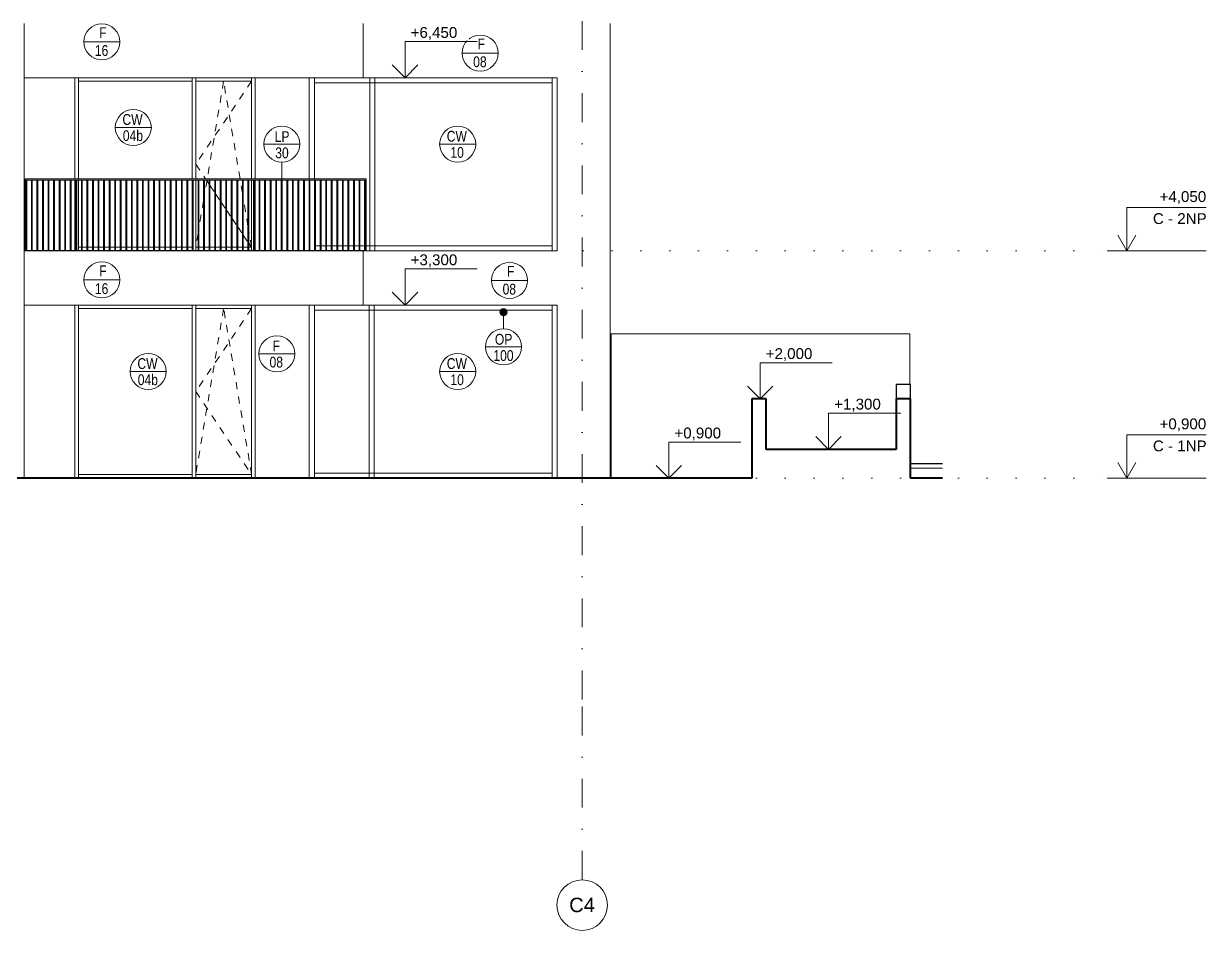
# Model space of a CAD drawing. Header units: millimetres. Extents: x -10647 to 220459, y -5491 to 72638.
# Drawn here: x 37780 to 54177, y -5365 to 7199 of the extents above; entities that cross this region are included whole.
import ezdxf

# ---------------------------------------------------------------- set-up
doc = ezdxf.new("R2010")
doc.units = ezdxf.units.MM
for name, pattern in [('HA_Dash_2mm-S1mm', [200, 100, -100]), ('HA_DashDot_10mm-S3mm', [1000, 400, -300, 0, -300]), ('HA_Dot-S4mm', [400, 0, -400])]:
    doc.linetypes.add(name, pattern=pattern)
for name, color, linetype, lineweight in [('A-DETL-____-THIN', 9, 'Continuous', 9), ('A-DETL-____-WIDE', 9, 'Continuous', 40), ('A-DOOR-____-OTLN', 9, 'Continuous', 9), ('A-FLOR-____-MCUT', 9, 'Continuous', 25), ('A-FLOR-HRAL-IDEN', 9, 'Continuous', 9), ('A-FLOR-HRAL-OTLN', 9, 'Continuous', 9), ('A-FLOR-LEVL-OTLN', 9, 'Continuous', 9), ('A-GENM-____-IDEN', 9, 'Continuous', 9), ('A-GLAZ-CURT-OTLN', 9, 'Continuous', 5), ('A-GLAZ-CWMG-OTLN', 9, 'Continuous', 5), ('A-WALL-____-IDEN', 9, 'Continuous', 9), ('A-WALL-____-MCUT', 9, 'Continuous', 25), ('A-WALL-____-OTLN', 9, 'Continuous', 9), ('G-____-____-DIMS', 9, 'Continuous', 5), ('G-____-____-TEXT', 9, 'Continuous', 5), ('I-WALL-____-OTLN', 9, 'Continuous', 9), ('S-GRID-____-IDEN', 9, 'Continuous', 9), ('S-GRID-____-OTLN', 9, 'Continuous', 5)]:
    doc.layers.add(name, color=color, linetype=linetype, lineweight=lineweight)
doc.styles.add('Arial', font='arial.ttf', dxfattribs={"height": 200})
doc.styles.add('Arial_1', font='arial.ttf', dxfattribs={"height": 150})
doc.styles.add('Arial_2', font='arial.ttf', dxfattribs={"width": 0.8, "height": 150})

# ---------------------------------------------------------------- blocks, each defined once
blk = doc.blocks.new('Rectangular Mullion - 70x70_Symetric_Offset0-1462222-C_pohled východní_DPS pohled')
at = {"layer": 'A-GLAZ-CWMG-OTLN', "color": 250}
for p, q in [((42057, 4050), (42057, 4120)), ((42057, 4120), (44515, 4120)), ((44515, 4120), (44515, 4050))]:
    blk.add_line(p, q, dxfattribs=at)
blk = doc.blocks.new('Rectangular Mullion - 70x70_Symetric_Offset0-1395025-C_pohled východní_DPS pohled')
at = {"layer": 'A-GLAZ-CWMG-OTLN', "color": 250}
for p, q in [((41987, 6450), (41987, 4050)), ((42057, 6450), (42057, 4050))]:
    blk.add_line(p, q, dxfattribs=at)
blk = doc.blocks.new('Rectangular Mullion - 70x70_Symetric_Offset0-1395026-C_pohled východní_DPS pohled')
at = {"layer": 'A-GLAZ-CWMG-OTLN', "color": 250}
blk.add_line((44515, 4050), (44515, 6450), dxfattribs=at)
blk = doc.blocks.new('Rectangular Mullion - 70x70_Symetric_Offset0-1502120-C_pohled východní_DPS pohled')
at = {"layer": 'A-GLAZ-CWMG-OTLN', "color": 250}
for p, q in [((42057, 4120), (41987, 4120)), ((41987, 4120), (41987, 4050)), ((42057, 4050), (42057, 4120))]:
    blk.add_line(p, q, dxfattribs=at)
blk = doc.blocks.new('Rectangular Mullion - 70x70_Symetric_Offset0-1501646-C_pohled východní_DPS pohled')
at = {"layer": 'A-GLAZ-CWMG-OTLN', "color": 250}
for p, q in [((41987, 6380), (42057, 6380)), ((41987, 4120), (41987, 6380)), ((42057, 6380), (42057, 4120)), ((42057, 4120), (41987, 4120))]:
    blk.add_line(p, q, dxfattribs=at)
blk = doc.blocks.new('Rectangular Mullion - 70x70_Symetric_Offset0-1462216-C_pohled východní_DPS pohled')
at = {"layer": 'A-GLAZ-CWMG-OTLN', "color": 250}
for p, q in [((41220, 4055), (41220, 4120)), ((41220, 4120), (41224, 4120)), ((41236, 4120), (41301, 4120)), ((41313, 4120), (41378, 4120)), ((41390, 4120), (41455, 4120)), ((41467, 4120), (41532, 4120)), ((41544, 4120), (41609, 4120)), ((41621, 4120), (41686, 4120)), ((41698, 4120), (41763, 4120)), ((41775, 4120), (41840, 4120)), ((41852, 4120), (41917, 4120)), ((41940, 4120), (41987, 4120))]:
    blk.add_line(p, q, dxfattribs=at)
blk = doc.blocks.new('Rectangular Mullion - 70x70_Symetric_Offset0-V20-C_pohled východní_DPS pohled')
at = {"layer": 'A-GLAZ-CWMG-OTLN', "color": 250}
for p, q in [((41220, 6450), (41220, 5050)), ((41220, 5030), (41220, 4055))]:
    blk.add_line(p, q, dxfattribs=at)
blk = doc.blocks.new('Rectangular Mullion - 70x70_Symetric_Offset0-1462708-C_pohled východní_DPS pohled')
at = {"layer": 'A-GLAZ-CWMG-OTLN', "color": 250}
for p, q in [((42050, 900), (42050, 970)), ((42050, 970), (44515, 970)), ((44515, 970), (44515, 900))]:
    blk.add_line(p, q, dxfattribs=at)
blk = doc.blocks.new('Rectangular Mullion - 70x70_Symetric_Offset0-1505272-C_pohled východní_DPS pohled')
at = {"layer": 'A-GLAZ-CWMG-OTLN', "color": 250}
for p, q in [((42050, 970), (41980, 970)), ((41980, 970), (41980, 900)), ((42050, 900), (42050, 970))]:
    blk.add_line(p, q, dxfattribs=at)
blk = doc.blocks.new('Rectangular Mullion - 70x70_Symetric_Offset0-1462711-C_pohled východní_DPS pohled')
at = {"layer": 'A-GLAZ-CWMG-OTLN', "color": 250}
for p, q in [((41220, 900), (41220, 970)), ((41220, 970), (41980, 970))]:
    blk.add_line(p, q, dxfattribs=at)
blk = doc.blocks.new('Rectangular Mullion - 70x70_Symetric_Offset0-V21-C_pohled východní_DPS pohled')
at = {"layer": 'A-GLAZ-CWMG-OTLN', "color": 250}
blk.add_line((41220, 3300), (41220, 900), dxfattribs=at)
blk = doc.blocks.new('Rectangular Mullion - 70x70_Symetric_Offset0-1462223-C_pohled východní_DPS pohled')
at = {"layer": 'A-GLAZ-CWMG-OTLN', "color": 250}
for p, q in [((42057, 6380), (42057, 6450)), ((44515, 6450), (44515, 6380)), ((44515, 6380), (42057, 6380))]:
    blk.add_line(p, q, dxfattribs=at)
blk = doc.blocks.new('Rectangular Mullion - 70x70_Symetric_Offset0-1462709-C_pohled východní_DPS pohled')
at = {"layer": 'A-GLAZ-CWMG-OTLN', "color": 250}
for p, q in [((42050, 3230), (42050, 3300)), ((44515, 3300), (44515, 3230)), ((44515, 3230), (42050, 3230))]:
    blk.add_line(p, q, dxfattribs=at)
blk = doc.blocks.new('Rectangular Mullion - 70x70_Symetric_Offset0-1462712-C_pohled východní_DPS pohled')
at = {"layer": 'A-GLAZ-CWMG-OTLN', "color": 250}
for p, q in [((41220, 3230), (41220, 3300)), ((41980, 3230), (41220, 3230))]:
    blk.add_line(p, q, dxfattribs=at)
blk = doc.blocks.new('Rectangular Mullion - 70x70_Symetric_Offset0-1462217-C_pohled východní_DPS pohled')
at = {"layer": 'A-GLAZ-CWMG-OTLN', "color": 250}
for p, q in [((41220, 6380), (41220, 6450)), ((41987, 6380), (41220, 6380))]:
    blk.add_line(p, q, dxfattribs=at)
blk = doc.blocks.new('Railing - 40 x12 mm-1462728-C_pohled východní_DPS pohled')
at = {"layer": 'A-FLOR-HRAL-OTLN'}
blk.add_hatch(color=256, dxfattribs=at).paths.add_polyline_path([(41929, 4055), (41929, 5030), (41917, 5030), (41917, 4055)])
at = {"layer": 'A-FLOR-HRAL-OTLN', "color": 7}
for p, q in [((41929, 5030), (41917, 5030)), ((41917, 5030), (41917, 4055)), ((41929, 4055), (41929, 5030)), ((41917, 4055), (41929, 4055))]:
    blk.add_line(p, q, dxfattribs=at)
blk = doc.blocks.new('Railing - Railing-1462485-C_pohled východní_DPS pohled')
at = {"layer": 'A-FLOR-HRAL-OTLN'}
blk.add_hatch(color=256, dxfattribs=at).paths.add_polyline_path([(41489, 4050), (41940, 4050), (41940, 4055), (37210, 4055), (37210, 4050), (41020, 4050)])
at = {"layer": 'A-FLOR-HRAL-OTLN', "color": 7}
for p, q in [((37210, 4050), (37210, 4055)), ((37210, 4055), (41940, 4055)), ((41940, 4050), (37210, 4050)), ((41940, 4055), (41940, 4050))]:
    blk.add_line(p, q, dxfattribs=at)
for p in [(-4707, 0), (-4697, 0), (-4620, 0), (-4543, 0), (-4466, 0), (-4389, 0), (-4312, 0), (-4235, 0), (-4158, 0), (-4081, 0), (-4004, 0), (-3927, 0), (-3850, 0), (-3773, 0), (-3696, 0), (-3619, 0), (-3542, 0), (-3465, 0), (-3388, 0), (-3311, 0), (-3234, 0), (-3157, 0), (-3080, 0), (-3003, 0), (-2926, 0), (-2849, 0), (-2772, 0), (-2695, 0), (-2618, 0), (-2541, 0), (-2464, 0), (-2387, 0), (-2310, 0), (-2233, 0), (-2156, 0), (-2079, 0), (-2002, 0), (-1925, 0), (-1848, 0), (-1771, 0), (-1694, 0), (-1617, 0), (-1540, 0), (-1463, 0), (-1386, 0), (-1309, 0), (-1232, 0), (-1155, 0), (-1078, 0), (-1001, 0), (-924, 0), (-847, 0), (-770, 0), (-693, 0), (-616, 0), (-539, 0), (-462, 0), (-385, 0), (-308, 0), (-231, 0), (-154, 0), (-77, 0), (0, 0), (10, 0)]:
    blk.add_blockref('Railing - 40 x12 mm-1462728-C_pohled východní_DPS pohled', p)
blk = doc.blocks.new('Top Rail Type - Top Rail_Internal_-1462503-C_pohled východní_DPS pohled')
at = {"layer": 'A-FLOR-HRAL-OTLN'}
blk.add_hatch(color=256, dxfattribs=at).paths.add_polyline_path([(41489, 5030), (41940, 5030), (41940, 5050), (37210, 5050), (37210, 5030), (41372, 5030)])
at = {"layer": 'A-FLOR-HRAL-OTLN', "color": 7}
for p, q in [((37210, 5030), (37210, 5050)), ((41940, 5050), (37210, 5050)), ((41940, 5030), (37210, 5030)), ((41940, 5050), (41940, 5030))]:
    blk.add_line(p, q, dxfattribs=at)
blk = doc.blocks.new('Systémový panel - Sklo-1501127-C_pohled východní_DPS pohled')
at = {"layer": 'A-GLAZ-CURT-OTLN', "color": 250}
for p, q in [((39525, 6400), (37950, 6400)), ((37950, 6400), (37950, 5050)), ((39525, 5050), (39525, 6400)), ((37950, 5030), (37950, 4100)), ((39525, 4100), (39525, 5030)), ((37950, 4100), (37990, 4100)), ((38002, 4100), (38067, 4100)), ((38079, 4100), (38144, 4100)), ((38156, 4100), (38221, 4100)), ((38233, 4100), (38298, 4100)), ((38310, 4100), (38375, 4100)), ((38387, 4100), (38452, 4100)), ((38464, 4100), (38529, 4100)), ((38541, 4100), (38606, 4100)), ((38618, 4100), (38683, 4100)), ((38695, 4100), (38760, 4100)), ((38772, 4100), (38837, 4100)), ((38849, 4100), (38914, 4100)), ((38926, 4100), (38991, 4100)), ((39003, 4100), (39068, 4100)), ((39080, 4100), (39145, 4100)), ((39157, 4100), (39222, 4100)), ((39234, 4100), (39299, 4100)), ((39311, 4100), (39376, 4100)), ((39388, 4100), (39453, 4100)), ((39465, 4100), (39525, 4100))]:
    blk.add_line(p, q, dxfattribs=at)
blk = doc.blocks.new('Obdélníková příčel - 50x70mm EXT-1501122-C_pohled východní_DPS pohled')
at = {"layer": 'A-GLAZ-CWMG-OTLN', "color": 250}
for p, q in [((39575, 6400), (39575, 6450)), ((39575, 6400), (40350, 6400)), ((40350, 6450), (40350, 6400))]:
    blk.add_line(p, q, dxfattribs=at)
blk = doc.blocks.new('Obdélníková příčel - 50x70mm EXT-1501123-C_pohled východní_DPS pohled')
at = {"layer": 'A-GLAZ-CWMG-OTLN', "color": 250}
for p, q in [((37950, 4055), (37950, 4100)), ((37990, 4100), (37950, 4100)), ((38067, 4100), (38002, 4100)), ((38144, 4100), (38079, 4100)), ((38221, 4100), (38156, 4100)), ((38298, 4100), (38233, 4100)), ((38375, 4100), (38310, 4100)), ((38452, 4100), (38387, 4100)), ((38529, 4100), (38464, 4100)), ((38606, 4100), (38541, 4100)), ((38683, 4100), (38618, 4100)), ((38760, 4100), (38695, 4100)), ((38837, 4100), (38772, 4100)), ((38914, 4100), (38849, 4100)), ((38991, 4100), (38926, 4100)), ((39068, 4100), (39003, 4100)), ((39145, 4100), (39080, 4100)), ((39222, 4100), (39157, 4100)), ((39299, 4100), (39234, 4100)), ((39376, 4100), (39311, 4100)), ((39453, 4100), (39388, 4100)), ((39525, 4100), (39465, 4100)), ((39525, 4100), (39525, 4055))]:
    blk.add_line(p, q, dxfattribs=at)
blk = doc.blocks.new('Obdélníková příčel - 50x70mm EXT-V32-C_pohled východní_DPS pohled')
at = {"layer": 'A-GLAZ-CWMG-OTLN', "color": 250}
for p, q in [((40350, 6450), (40350, 5050)), ((40350, 5030), (40350, 4055))]:
    blk.add_line(p, q, dxfattribs=at)
blk = doc.blocks.new('Obdélníková příčel - 50x70mm EXT-V33-C_pohled východní_DPS pohled')
at = {"layer": 'A-GLAZ-CWMG-OTLN', "color": 250}
for p, q in [((37950, 5050), (37950, 6450)), ((37950, 4055), (37950, 5030))]:
    blk.add_line(p, q, dxfattribs=at)
blk = doc.blocks.new('ABMV_CW_Single_Swing_Generic - Ex_Glass_SKLOPNE-1536050-C_pohled východní_DPS pohled')
at = {"layer": 'A-DOOR-____-OTLN', "color": 250, "linetype": 'HA_Dash_2mm-S1mm', "lineweight": 5}
for p, q in [((40350, 6400), (39575, 5250)), ((39962, 6400), (39735, 5050)), ((40190, 5050), (39962, 6400)), ((39575, 5250), (39710, 5050)), ((39732, 5030), (39696, 4821)), ((39723, 5030), (39761, 4973)), ((39773, 4955), (39838, 4859)), ((40223, 4851), (40193, 5030)), ((39850, 4841), (39915, 4745)), ((40300, 4394), (40235, 4780)), ((39684, 4750), (39619, 4364)), ((39927, 4727), (39992, 4630)), ((40004, 4613), (40069, 4516)), ((40081, 4498), (40146, 4402)), ((39607, 4293), (39575, 4100)), ((40158, 4384), (40223, 4288)), ((40235, 4270), (40300, 4173)), ((40350, 4100), (40312, 4323)), ((40312, 4156), (40350, 4100))]:
    blk.add_line(p, q, dxfattribs=at)
blk = doc.blocks.new('Obdélníková příčel - 50x70mm EXT-1501124-C_pohled východní_DPS pohled')
at = {"layer": 'A-GLAZ-CWMG-OTLN', "color": 250}
for p, q in [((37950, 6400), (37950, 6450)), ((37950, 6400), (39525, 6400)), ((39525, 6450), (39525, 6400))]:
    blk.add_line(p, q, dxfattribs=at)
blk = doc.blocks.new('Obdélníková příčel - 50x70mm EXT-1501125-C_pohled východní_DPS pohled')
at = {"layer": 'A-GLAZ-CWMG-OTLN', "color": 250}
for p, q in [((39575, 4055), (39575, 4100)), ((39607, 4100), (39575, 4100)), ((39684, 4100), (39619, 4100)), ((39761, 4100), (39696, 4100)), ((39838, 4100), (39773, 4100)), ((39915, 4100), (39850, 4100)), ((39992, 4100), (39927, 4100)), ((40069, 4100), (40004, 4100)), ((40146, 4100), (40081, 4100)), ((40223, 4100), (40158, 4100)), ((40300, 4100), (40235, 4100)), ((40350, 4100), (40312, 4100)), ((40350, 4100), (40350, 4055))]:
    blk.add_line(p, q, dxfattribs=at)
blk = doc.blocks.new('Obdélníková příčel - 50x70mm EXT-V34-C_pohled východní_DPS pohled')
at = {"layer": 'A-GLAZ-CWMG-OTLN', "color": 250}
for p, q in [((39525, 6450), (39525, 5050)), ((39575, 5050), (39575, 6450)), ((39525, 5030), (39525, 4055)), ((39575, 4055), (39575, 5030))]:
    blk.add_line(p, q, dxfattribs=at)
blk = doc.blocks.new('Rectangular Mullion - 70x70_Symetric_Offset0-1502121-C_pohled východní_DPS pohled')
at = {"layer": 'A-GLAZ-CWMG-OTLN', "color": 250}
for p, q in [((41987, 6450), (41987, 6380)), ((42057, 6380), (42057, 6450)), ((41987, 6380), (42057, 6380))]:
    blk.add_line(p, q, dxfattribs=at)
blk = doc.blocks.new('Systémový panel - Sklo-V43-C_pohled východní_DPS pohled')
at = {"layer": 'A-GLAZ-CURT-OTLN', "color": 250}
for p, q in [((39525, 3250), (37950, 3250)), ((37950, 3250), (37950, 950)), ((39525, 950), (39525, 3250)), ((37950, 950), (39525, 950))]:
    blk.add_line(p, q, dxfattribs=at)
blk = doc.blocks.new('Obdélníková příčel - 50x70mm EXT-V44-C_pohled východní_DPS pohled')
at = {"layer": 'A-GLAZ-CWMG-OTLN', "color": 250}
for p, q in [((37950, 900), (37950, 950)), ((39525, 950), (37950, 950)), ((39525, 950), (39525, 900))]:
    blk.add_line(p, q, dxfattribs=at)
blk = doc.blocks.new('Obdélníková příčel - 50x70mm EXT-V45-C_pohled východní_DPS pohled')
at = {"layer": 'A-GLAZ-CWMG-OTLN', "color": 250}
blk.add_line((40350, 3300), (40350, 900), dxfattribs=at)
blk = doc.blocks.new('Obdélníková příčel - 50x70mm EXT-V46-C_pohled východní_DPS pohled')
at = {"layer": 'A-GLAZ-CWMG-OTLN', "color": 250}
blk.add_line((37950, 900), (37950, 3300), dxfattribs=at)
blk = doc.blocks.new('ABMV_CW_Single_Swing_Generic - Ex_Glass_SKLOPNE-V47-C_pohled východní_DPS pohled')
at = {"layer": 'A-DOOR-____-OTLN', "color": 250, "linetype": 'HA_Dash_2mm-S1mm', "lineweight": 5}
for p, q in [((39962, 3250), (39575, 950)), ((40350, 3250), (39575, 2100)), ((40350, 950), (39962, 3250)), ((39575, 2100), (40350, 950))]:
    blk.add_line(p, q, dxfattribs=at)
blk = doc.blocks.new('Obdélníková příčel - 50x70mm EXT-V48-C_pohled východní_DPS pohled')
at = {"layer": 'A-GLAZ-CWMG-OTLN', "color": 250}
for p, q in [((39575, 900), (39575, 950)), ((40350, 950), (39575, 950)), ((40350, 950), (40350, 900))]:
    blk.add_line(p, q, dxfattribs=at)
blk = doc.blocks.new('Obdélníková příčel - 50x70mm EXT-V49-C_pohled východní_DPS pohled')
at = {"layer": 'A-GLAZ-CWMG-OTLN', "color": 250}
for p, q in [((39525, 3300), (39525, 900)), ((39575, 900), (39575, 3300))]:
    blk.add_line(p, q, dxfattribs=at)
blk = doc.blocks.new('Rectangular Mullion - 70x70_Symetric_Offset0-1505273-C_pohled východní_DPS pohled')
at = {"layer": 'A-GLAZ-CWMG-OTLN', "color": 250}
for p, q in [((41980, 3300), (41980, 3230)), ((42050, 3230), (42050, 3300)), ((41980, 3230), (42050, 3230))]:
    blk.add_line(p, q, dxfattribs=at)
blk = doc.blocks.new('185-01_OBJEKT C_Central_rvt-2-C_pohled východní_DPS pohled')
at = {"layer": 'A-WALL-____-OTLN', "color": 7}
for p, q in [((37195, 7200), (37195, 900)), ((41895, 7200), (41895, 6450)), ((45320, 900), (45320, 7200)), ((37900, 5050), (37900, 6450)), ((40400, 6450), (40400, 5050)), ((41150, 5050), (41150, 6450)), ((41895, 6450), (44585, 6450)), ((44585, 6450), (44585, 4050)), ((37900, 4055), (37900, 5030)), ((40400, 5030), (40400, 4055)), ((41895, 4050), (41895, 3300)), ((44585, 4050), (41940, 4050)), ((37900, 900), (37900, 3300)), ((40400, 3300), (40400, 900)), ((41150, 900), (41150, 3300)), ((41895, 3300), (44585, 3300)), ((44585, 3300), (44585, 1030)), ((44585, 1030), (44585, 900))]:
    blk.add_line(p, q, dxfattribs=at)
at = {"layer": 'I-WALL-____-OTLN', "color": 7}
for p, q in [((37195, 6450), (41895, 6450)), ((37210, 4050), (37195, 4050)), ((37195, 3300), (41895, 3300))]:
    blk.add_line(p, q, dxfattribs=at)
at = {"layer": 'A-DOOR-____-OTLN', "lineweight": 9}
for name in ['ABMV_CW_Single_Swing_Generic - Ex_Glass_SKLOPNE-1536050-C_pohled východní_DPS pohled', 'ABMV_CW_Single_Swing_Generic - Ex_Glass_SKLOPNE-V47-C_pohled východní_DPS pohled']:
    blk.add_blockref(name, (0, 0), dxfattribs=at)
at = {"layer": 'A-FLOR-HRAL-OTLN', "lineweight": 9}
for name in ['Top Rail Type - Top Rail_Internal_-1462503-C_pohled východní_DPS pohled', 'Railing - Railing-1462485-C_pohled východní_DPS pohled']:
    blk.add_blockref(name, (0, 0), dxfattribs=at)
at = {"layer": 'A-GLAZ-CURT-OTLN', "lineweight": 9}
for name in ['Systémový panel - Sklo-1501127-C_pohled východní_DPS pohled', 'Systémový panel - Sklo-V43-C_pohled východní_DPS pohled']:
    blk.add_blockref(name, (0, 0), dxfattribs=at)
at = {"layer": 'A-GLAZ-CWMG-OTLN', "lineweight": 9}
for name, p in [('Obdélníková příčel - 50x70mm EXT-V33-C_pohled východní_DPS pohled', (0, 0)), ('Obdélníková příčel - 50x70mm EXT-1501124-C_pohled východní_DPS pohled', (0, 0)), ('Obdélníková příčel - 50x70mm EXT-V34-C_pohled východní_DPS pohled', (0, 0)), ('Obdélníková příčel - 50x70mm EXT-1501122-C_pohled východní_DPS pohled', (0, 0)), ('Obdélníková příčel - 50x70mm EXT-V32-C_pohled východní_DPS pohled', (0, 0)), ('Rectangular Mullion - 70x70_Symetric_Offset0-V20-C_pohled východní_DPS pohled', (0, 0)), ('Rectangular Mullion - 70x70_Symetric_Offset0-1462217-C_pohled východní_DPS pohled', (0, 0)), ('Rectangular Mullion - 70x70_Symetric_Offset0-1395025-C_pohled východní_DPS pohled', (0, 0)), ('Rectangular Mullion - 70x70_Symetric_Offset0-1502121-C_pohled východní_DPS pohled', (0, 0)), ('Rectangular Mullion - 70x70_Symetric_Offset0-1462223-C_pohled východní_DPS pohled', (0, 0)), ('Rectangular Mullion - 70x70_Symetric_Offset0-1395026-C_pohled východní_DPS pohled', (0, 0)), ('Rectangular Mullion - 70x70_Symetric_Offset0-1501646-C_pohled východní_DPS pohled', (0, 0)), ('Obdélníková příčel - 50x70mm EXT-1501123-C_pohled východní_DPS pohled', (0, 0)), ('Obdélníková příčel - 50x70mm EXT-1501125-C_pohled východní_DPS pohled', (0, 0)), ('Rectangular Mullion - 70x70_Symetric_Offset0-1462216-C_pohled východní_DPS pohled', (0, 0)), ('Rectangular Mullion - 70x70_Symetric_Offset0-1502120-C_pohled východní_DPS pohled', (0, 0)), ('Rectangular Mullion - 70x70_Symetric_Offset0-1462222-C_pohled východní_DPS pohled', (0, 0)), ('Obdélníková příčel - 50x70mm EXT-V46-C_pohled východní_DPS pohled', (0, 0)), ('Obdélníková příčel - 50x70mm EXT-1501124-C_pohled východní_DPS pohled', (0, -3150)), ('Obdélníková příčel - 50x70mm EXT-V49-C_pohled východní_DPS pohled', (0, 0)), ('Obdélníková příčel - 50x70mm EXT-1501122-C_pohled východní_DPS pohled', (0, -3150)), ('Obdélníková příčel - 50x70mm EXT-V45-C_pohled východní_DPS pohled', (0, 0)), ('Rectangular Mullion - 70x70_Symetric_Offset0-V21-C_pohled východní_DPS pohled', (0, 0)), ('Rectangular Mullion - 70x70_Symetric_Offset0-1462712-C_pohled východní_DPS pohled', (0, 0)), ('Rectangular Mullion - 70x70_Symetric_Offset0-1395025-C_pohled východní_DPS pohled', (-8, -3150)), ('Rectangular Mullion - 70x70_Symetric_Offset0-1505273-C_pohled východní_DPS pohled', (0, 0)), ('Rectangular Mullion - 70x70_Symetric_Offset0-1462709-C_pohled východní_DPS pohled', (0, 0)), ('Rectangular Mullion - 70x70_Symetric_Offset0-1395026-C_pohled východní_DPS pohled', (0, -3150)), ('Rectangular Mullion - 70x70_Symetric_Offset0-1501646-C_pohled východní_DPS pohled', (-8, -3150)), ('Obdélníková příčel - 50x70mm EXT-V44-C_pohled východní_DPS pohled', (0, 0)), ('Obdélníková příčel - 50x70mm EXT-V48-C_pohled východní_DPS pohled', (0, 0)), ('Rectangular Mullion - 70x70_Symetric_Offset0-1462711-C_pohled východní_DPS pohled', (0, 0)), ('Rectangular Mullion - 70x70_Symetric_Offset0-1505272-C_pohled východní_DPS pohled', (0, 0)), ('Rectangular Mullion - 70x70_Symetric_Offset0-1462708-C_pohled východní_DPS pohled', (0, 0))]:
    blk.add_blockref(name, p, dxfattribs=at)
blk = doc.blocks.new('Grid - Radius 3_5mm-353793-C_pohled východní_DPS pohled')
at = {"layer": 'S-GRID-____-IDEN'}
blk.add_circle((23334, -5015), 350, dxfattribs=at)
blk = doc.blocks.new('Level - Generic Level-367061-C_pohled východní_DPS pohled')
at = {"layer": 'A-FLOR-LEVL-OTLN'}
for p, q in [((53586, 1500), (52486, 1500)), ((52486, 1500), (52486, 900)), ((52486, 900), (52361, 1117)), ((52486, 900), (52611, 1117)), ((53586, 900), (52211, 900))]:
    blk.add_line(p, q, dxfattribs=at)
blk = doc.blocks.new('Spot Elevations - Default-792506-C_pohled východní_DPS pohled')
at = {"layer": 'G-____-____-DIMS', "lineweight": 9}
for p, q in [((29207, 1400), (28207, 1400)), ((28207, 1400), (28207, 900)), ((28031, 1077), (28207, 900)), ((28207, 900), (28384, 1077))]:
    blk.add_line(p, q, dxfattribs=at)
blk = doc.blocks.new('HA_TAG_cWA - Default-922888-C_pohled východní_DPS pohled')
at = {"layer": 'A-WALL-____-IDEN'}
blk.add_line((40449, 2623), (40949, 2623), dxfattribs=at)
blk.add_circle((40699, 2623), 250, dxfattribs=at)
blk = doc.blocks.new('HA_TAG_GM_Products1 - Generic-1835784-C_pohled východní_DPS pohled')
at = {"layer": 'A-GENM-____-IDEN'}
blk.add_line((23087, 2240), (23587, 2240), dxfattribs=at)
blk.add_circle((23337, 2240), 250, dxfattribs=at)
blk = doc.blocks.new('HA_TAG_GM_Railings - Generic-2229991-C_pohled východní_DPS pohled')
at = {"layer": 'A-FLOR-HRAL-IDEN'}
blk.add_line((37702, 8729), (38202, 8729), dxfattribs=at)
blk.add_circle((37952, 8729), 250, dxfattribs=at)

msp = doc.modelspace()

# ---------------------------------------------------------------- hatches: boundary and pattern name
at = {"layer": 'A-GENM-____-IDEN'}
h = msp.add_hatch(color=256, dxfattribs=at)
edge = h.paths.add_edge_path()
edge.add_arc((44431, 3200), 50, 0, 360)

# ---------------------------------------------------------------- linework, layer by layer
at = {"layer": 'A-DETL-____-THIN'}
for p, q in [((38614, 6948), (39114, 6948)), ((43859, 6792), (44359, 6792)), ((38614, 3648), (39114, 3648)), ((44267, 3642), (44767, 3642))]:
    msp.add_line(p, q, dxfattribs=at)
for centre in [(38864, 6948), (44109, 6792), (38864, 3648), (44517, 3642)]:
    msp.add_circle(centre, 250, dxfattribs=at)
at = {"layer": 'A-DETL-____-WIDE'}
for p, q in [((48074, 2000), (47874, 2000)), ((47874, 2000), (47874, 900)), ((48074, 1300), (48074, 2000)), ((50074, 2000), (49874, 2000)), ((49874, 2000), (49874, 1300)), ((50074, 900), (50074, 2000)), ((49874, 1300), (48074, 1300)), ((47874, 900), (20516, 900)), ((50517, 900), (50074, 900))]:
    msp.add_line(p, q, dxfattribs=at)
at = {"layer": 'A-FLOR-____-MCUT'}
msp.add_line((50517, 1100), (50074, 1100), dxfattribs=at)
at = {"layer": 'A-FLOR-____-MCUT', "lineweight": 9}
msp.add_line((50517, 1040), (50074, 1040), dxfattribs=at)
at = {"layer": 'A-FLOR-HRAL-IDEN'}
msp.add_line((41359, 5030), (41359, 5279), dxfattribs=at)
at = {"layer": 'A-FLOR-LEVL-OTLN', "linetype": 'HA_Dot-S4mm', "lineweight": 5}
for p, q in [((19531, 4050), (53077, 4050)), ((19531, 900), (53077, 900))]:
    msp.add_line(p, q, dxfattribs=at)
at = {"layer": 'A-GENM-____-IDEN'}
msp.add_line((44431, 3200), (44431, 2970), dxfattribs=at)
msp.add_circle((44431, 3200), 50, dxfattribs=at)
at = {"layer": 'A-WALL-____-MCUT'}
for p, q in [((50074, 2200), (49874, 2200)), ((49874, 2200), (49874, 2000)), ((50074, 2000), (50074, 2200))]:
    msp.add_line(p, q, dxfattribs=at)
at = {"layer": 'A-WALL-____-OTLN'}
for p, q in [((50064, 2900), (45925, 2900)), ((45925, 2900), (45925, 900)), ((50064, 2200), (50064, 2900)), ((45925, 2169), (45910, 2169))]:
    msp.add_line(p, q, dxfattribs=at)
at = {"layer": 'S-GRID-____-OTLN', "linetype": 'HA_DashDot_10mm-S3mm', "lineweight": 9}
for p, q in [((45524, -2165), (45524, 14902)), ((45524, -4665), (45524, -2165))]:
    msp.add_line(p, q, dxfattribs=at)

# ---------------------------------------------------------------- block references
at = {"color": 10, "lineweight": 5}
msp.add_blockref('185-01_OBJEKT C_Central_rvt-2-C_pohled východní_DPS pohled', (590, 0), dxfattribs=at)
at = {"layer": 'A-FLOR-HRAL-IDEN'}
msp.add_blockref('HA_TAG_GM_Railings - Generic-2229991-C_pohled východní_DPS pohled', (3407, -3200), dxfattribs=at)
at = {"layer": 'A-FLOR-LEVL-OTLN'}
for p in [(590, 3150), (590, 0)]:
    msp.add_blockref('Level - Generic Level-367061-C_pohled východní_DPS pohled', p, dxfattribs=at)
at = {"layer": 'A-GENM-____-IDEN'}
msp.add_blockref('HA_TAG_GM_Products1 - Generic-1835784-C_pohled východní_DPS pohled', (21094, 480), dxfattribs=at)
at = {"layer": 'A-WALL-____-IDEN'}
for p in [(-1399, 3138), (3098, 2906), (590, 0), (-1192, -244), (3098, -244)]:
    msp.add_blockref('HA_TAG_cWA - Default-922888-C_pohled východní_DPS pohled', p, dxfattribs=at)
at = {"layer": 'G-____-____-DIMS', "lineweight": 9}
for p in [(14860, 5550), (14860, 2400), (20732, 400), (18516, 0)]:
    msp.add_blockref('Spot Elevations - Default-792506-C_pohled východní_DPS pohled', p, dxfattribs=at)
at = {"layer": 'S-GRID-____-IDEN'}
msp.add_blockref('Grid - Radius 3_5mm-353793-C_pohled východní_DPS pohled', (22190, 0), dxfattribs=at)

# ---------------------------------------------------------------- texts
at = {"layer": 'A-FLOR-HRAL-IDEN', "lineweight": 5, "char_height": 150, "attachment_point": 1, "style": 'Arial_2'}
for s, insert, width in [('LP', (41260, 5709), 250.13), ('30', (41268, 5484), 230.89)]:
    msp.add_mtext(s, dxfattribs=dict(at, insert=insert, width=width))
at = {"layer": 'A-FLOR-LEVL-OTLN', "lineweight": 5, "char_height": 150, "attachment_point": 1, "style": 'Arial_1'}
for s, insert, width in [('+4,050', (53528, 4878), 801.69), ('C - 2NP', (53436, 4573), 913.92), ('+0,900', (53528, 1728), 801.69), ('C - 1NP', (53436, 1423), 913.92)]:
    msp.add_mtext(s, dxfattribs=dict(at, insert=insert, width=width))
at = {"layer": 'A-GENM-____-IDEN', "lineweight": 5, "char_height": 150, "attachment_point": 1, "style": 'Arial_2'}
for s, insert, width in [('OP', (44313, 2900), 295.02), ('100', (44292, 2675), 346.33)]:
    msp.add_mtext(s, dxfattribs=dict(at, insert=insert, width=width))
at = {"layer": 'A-WALL-____-IDEN', "lineweight": 5, "char_height": 150, "attachment_point": 1, "style": 'Arial_2'}
for s, insert, width in [('CW', (39149, 5946), 352.74), ('04b', (39155, 5722), 339.92), ('CW', (43646, 5714), 352.74), ('10', (43696, 5490), 230.89), ('F', (41231, 2808), 128.27), ('CW', (39357, 2564), 352.74), ('08', (41189, 2584), 230.89), ('CW', (43646, 2564), 352.74), ('04b', (39362, 2340), 339.92), ('10', (43696, 2340), 230.89)]:
    msp.add_mtext(s, dxfattribs=dict(at, insert=insert, width=width))
at = {"layer": 'G-____-____-TEXT', "color": 7, "lineweight": 9, "char_height": 150, "attachment_point": 1, "style": 'Arial_2'}
for s, insert, width in [('F', (38827, 7149), 128.27), ('16', (38767, 6902), 230.89), ('F', (44073, 6993), 128.27), ('08', (44012, 6746), 230.89), ('F', (38827, 3849), 128.27), ('F', (44480, 3843), 128.27), ('16', (38767, 3602), 230.89), ('08', (44420, 3596), 230.89)]:
    msp.add_mtext(s, dxfattribs=dict(at, insert=insert, width=width))
at = {"layer": 'S-GRID-____-IDEN', "lineweight": 5, "insert": (45343, -4913), "char_height": 200, "width": 440.93, "attachment_point": 1, "style": 'Arial'}
msp.add_mtext('C4', dxfattribs=at)

# ---------------------------------------------------------------- next in the draw order: texts
at = {"layer": 'G-____-____-DIMS', "lineweight": 9, "char_height": 150, "width": 773.13, "attachment_point": 1, "line_spacing_factor": 0.941778, "style": 'Arial_1', "bg_fill": 3, "box_fill_scale": 1.25, "bg_fill_color": 256, "bg_fill_true_color": 13158600, "bg_fill_transparency": 0}
for s, insert in [('+6,450', (43145, 7152)), ('+3,300', (43145, 4002)), ('+1,300', (49017, 2002)), ('+0,900', (46802, 1602))]:
    msp.add_mtext(s, dxfattribs=dict(at, insert=insert))

# ---------------------------------------------------------------- next in the draw order: block references
at = {"layer": 'G-____-____-DIMS', "lineweight": 9}
msp.add_blockref('Spot Elevations - Default-792506-C_pohled východní_DPS pohled', (19783, 1100), dxfattribs=at)

# ---------------------------------------------------------------- next in the draw order: texts
at = {"layer": 'G-____-____-DIMS', "lineweight": 9, "insert": (48068, 2702), "char_height": 150, "width": 773.13, "attachment_point": 1, "line_spacing_factor": 0.941778, "style": 'Arial_1', "bg_fill": 3, "box_fill_scale": 1.25, "bg_fill_color": 256, "bg_fill_true_color": 13158600, "bg_fill_transparency": 0}
msp.add_mtext('+2,000', dxfattribs=at)

doc.saveas('drawing.dxf')
